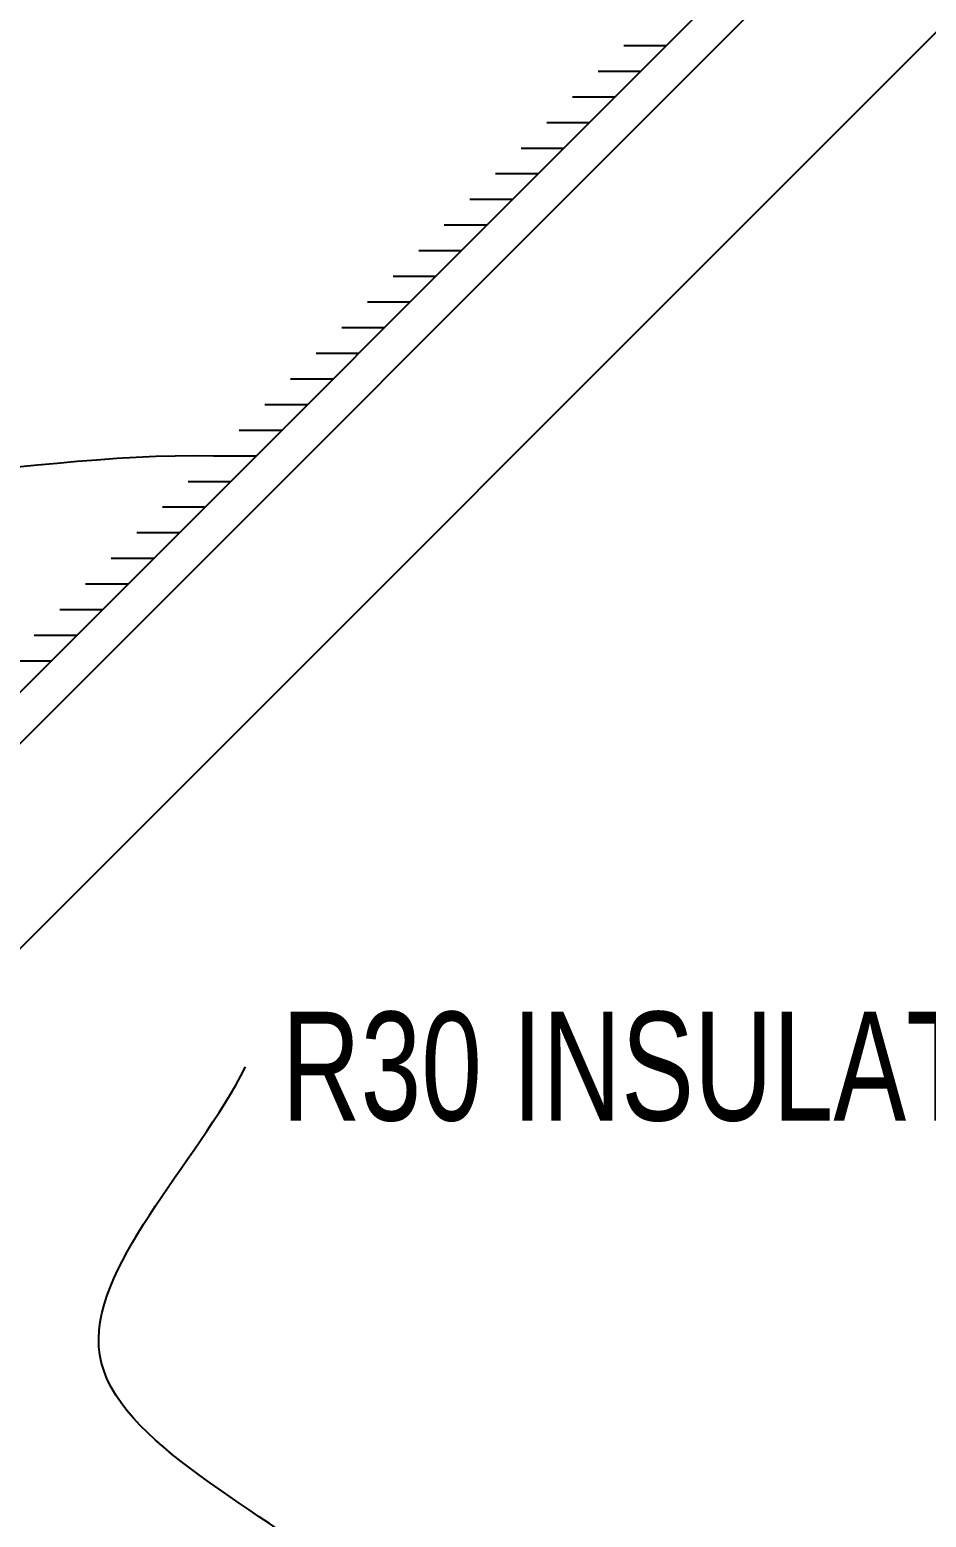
# Model space of a CAD drawing. Header units: inches. Extents: x 43 to 7578, y 1297 to 3809.
# Drawn here: x 5773.8 to 5810.9, y 1996.8 to 2058.3 of the extents above; entities that cross this region are included whole.
import ezdxf

# ---------------------------------------------------------------- set-up
doc = ezdxf.new("R2010")
doc.units = ezdxf.units.IN
doc.header["$LTSCALE"] = 0.5
doc.header["$MEASUREMENT"] = 0
doc.styles.add('Arch-Dim', font='romans.shx', dxfattribs={"width": 0.75})
doc.dimstyles.new('Annotative$7', dxfattribs={"dimscale": 96, "dimtxt": 0.09375, "dimasz": 0.0625, "dimexe": 0.0625, "dimexo": 0.0625, "dimgap": 0.03125, "dimtad": 0, "dimdec": 4, "dimzin": 3, "dimdsep": 46, "dimlunit": 4, "dimtxsty": 'Arch-Dim', "dimblk": 'ARCHTICK', "dimcen": 0.09375, "dimazin": 2, "dimtfac": 0.75, "dimtdec": 4, "dimtix": 1, "dimtmove": 2, "dimatfit": 3, "dimfxl": 1, "dimtolj": 1, "dimtzin": 0, "dimarcsym": 0})

# ---------------------------------------------------------------- blocks, each defined once
blk = doc.blocks.new('_ArchTick')
at = {"color": 0, "linetype": 'ByBlock', "const_width": 0.15}
blk.add_lwpolyline([(-0.5, -0.5), (0.5, 0.5)], dxfattribs=at)

msp = doc.modelspace()

# ---------------------------------------------------------------- linework, layer by layer
for p, q in [((5726.20624, 1983.71463), (5835.17526, 2092.68364)), ((5727.73137, 1983.11843), (5836.52012, 2091.90719)), ((5728.73137, 1975.63315), (5819.05979, 2065.96158)), ((5800.17347, 2057.68186), (5798.42347, 2057.68186)), ((5799.11281, 2056.6212), (5797.36281, 2056.6212)), ((5798.05215, 2055.56054), (5796.30215, 2055.56054)), ((5796.99149, 2054.49988), (5795.24149, 2054.49988)), ((5795.93083, 2053.43922), (5794.18083, 2053.43922)), ((5794.87017, 2052.37856), (5793.12017, 2052.37856)), ((5793.80951, 2051.3179), (5792.05951, 2051.3179)), ((5792.74885, 2050.25724), (5790.99885, 2050.25724)), ((5791.68819, 2049.19658), (5789.93819, 2049.19658)), ((5790.62753, 2048.13592), (5788.87753, 2048.13592)), ((5789.56687, 2047.07526), (5787.81687, 2047.07526)), ((5788.50621, 2046.0146), (5786.75621, 2046.0146)), ((5787.44555, 2044.95393), (5785.69555, 2044.95393)), ((5786.38489, 2043.89327), (5784.63489, 2043.89327)), ((5785.32423, 2042.83261), (5783.57423, 2042.83261)), ((5784.26357, 2041.77195), (5782.51357, 2041.77195)), ((5783.20291, 2040.71129), (5781.45291, 2040.71129)), ((5782.14225, 2039.65063), (5780.39225, 2039.65063)), ((5781.08159, 2038.58997), (5779.33159, 2038.58997)), ((5780.02093, 2037.52931), (5778.27093, 2037.52931)), ((5778.96027, 2036.46865), (5777.21027, 2036.46865)), ((5777.89961, 2035.40799), (5776.14961, 2035.40799)), ((5776.83895, 2034.34733), (5775.08895, 2034.34733)), ((5775.77829, 2033.28667), (5774.02829, 2033.28667)), ((5774.71763, 2032.22601), (5772.96763, 2032.22601))]:
    msp.add_line(p, q)

# ---------------------------------------------------------------- texts
at = {"insert": (5784.27673, 2015.44193), "char_height": 4.5, "attachment_point": 4, "style": 'Arch-Dim'}
msp.add_mtext('\\A1;{\\fCityBlueprint|b0|i0|c2|p2;R30 INSULATION}', dxfattribs=at)

# ---------------------------------------------------------------- leaders
at = {"path_type": 1, "annotation_type": 0, "has_hookline": 1}
for points, hookline_direction, text_width in [([(5781.45291, 2040.71129), (5756.24517, 2041.25496), (5743.10796, 2052.44351)], 1, 15.6057), ([(5787.19376, 1993.94147), (5776.74109, 2003.53772), (5782.77673, 2015.44193)], 0, 27.47073)]:
    msp.add_leader(points, dimstyle='Annotative$7', override={"dimscale": 0}, dxfattribs=dict(at, hookline_direction=hookline_direction, text_width=text_width))

doc.saveas('drawing.dxf')
